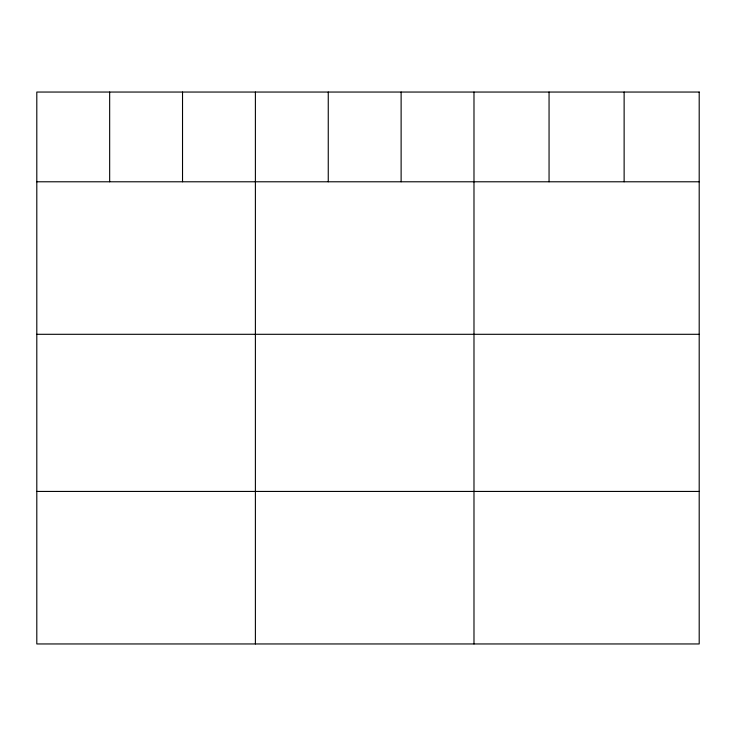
<?xml version="1.0" encoding="UTF-8"?>
<svg xmlns="http://www.w3.org/2000/svg" width="736" height="736" viewBox="0 0 736 736"><rect width="100%" height="100%" fill="white"/><g stroke="black" fill="none" stroke-linecap="round" stroke-linejoin="round"><path stroke-width="1.1" d="M36.8 181.783L699.2 181.783M36.8 334.3L699.2 334.3M36.8 491.436L699.2 491.436M624.128 92.046L624.128 181.783M549.056 92.046L549.056 181.783M473.984 92.046L473.984 643.954M401.12 92.046L401.12 181.783M328.256 92.046L328.256 181.783M255.392 92.046L255.392 643.954M182.528 92.046L182.528 181.783M109.664 92.046L109.664 181.783M699.2 92.046L36.8 92.046L36.8 643.954L699.2 643.954L699.2 92.046"/></g></svg>
